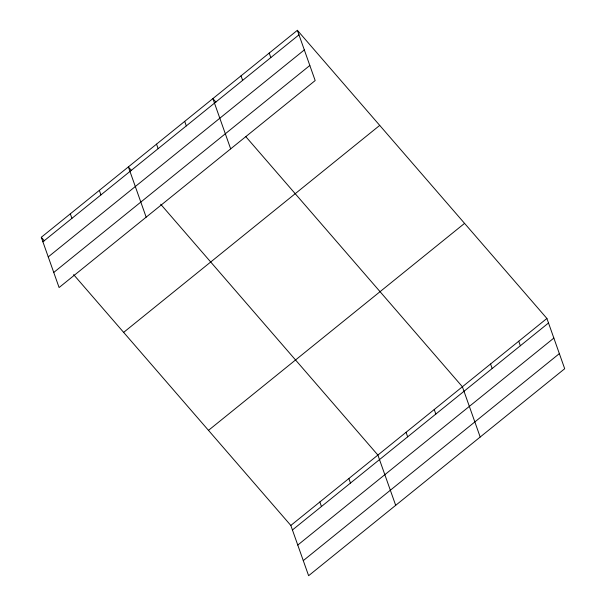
<?xml version="1.0" encoding="UTF-8"?>
<svg xmlns="http://www.w3.org/2000/svg" width="606" height="606" viewBox="0 0 606 606"><rect width="100%" height="100%" fill="white"/><g stroke="black" fill="none" stroke-linecap="round" stroke-linejoin="round"><path stroke-width="0.91" d="M297.379 30.3L315.173 80.56L59.093 287.539L41.299 237.279L297.379 30.3L546.907 318.461L564.701 368.721L308.621 575.7L290.827 525.44L73.621 274.616M42.897 241.809L298.978 34.83M48.245 256.906L304.326 49.919M53.752 272.45L309.833 65.471M123.639 332.376L379.72 125.389M208.479 430.351L464.56 223.364M290.827 525.44L546.907 318.461M292.433 529.97L548.513 322.99M297.773 545.059L553.854 338.08M303.28 560.611L559.361 353.624M215.918 102.126L212.873 98.604L230.666 148.864M245.809 136.638L462.401 386.764L480.194 437.024M131.411 170.43L128.366 166.908L146.16 217.168M160.688 204.237L377.894 455.068L395.688 505.328M41.299 237.279L44.344 240.802M518.736 341.223L520.342 345.753M490.565 363.994L492.17 368.524M434.229 409.527L435.835 414.065M406.058 432.298L407.664 436.828M269.208 53.07L270.814 57.6M241.036 75.833L242.642 80.363M348.867 478.528L350.473 483.058M319.847 501.98L321.453 506.51M184.701 121.374L186.307 125.904M156.53 144.137L158.136 148.667M99.339 190.367L100.944 194.897M70.319 213.827L71.925 218.357"/></g></svg>
